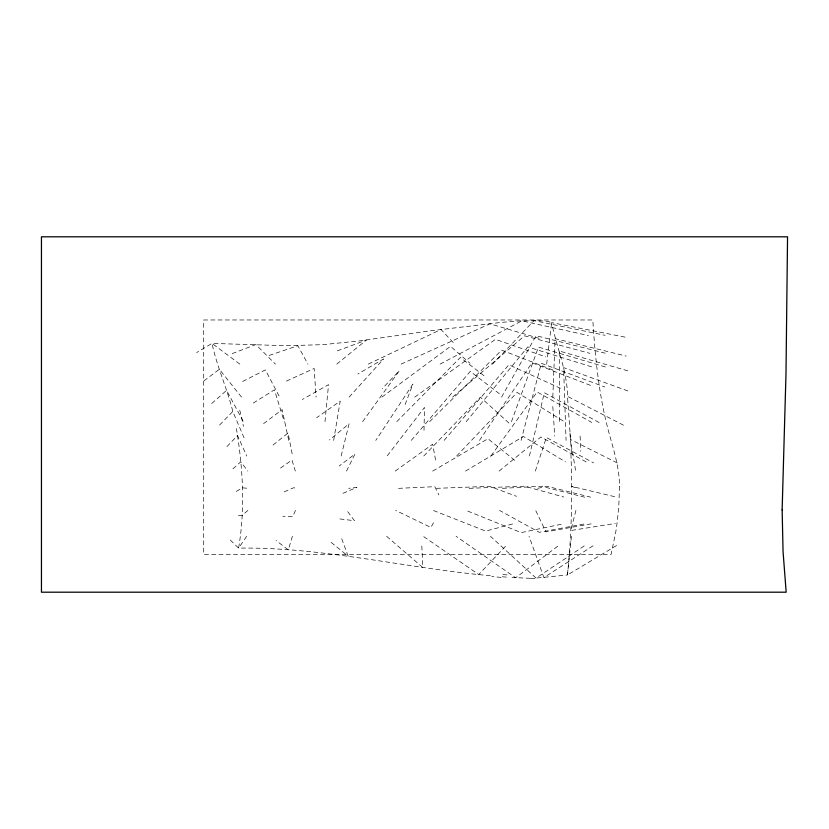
<?xml version="1.0" encoding="UTF-8"?>
<svg xmlns="http://www.w3.org/2000/svg" width="829" height="829" viewBox="0 0 829 829"><rect width="100%" height="100%" fill="white"/><g stroke="black" fill="none" stroke-linecap="round" stroke-linejoin="round"><path stroke-width="0.62" stroke-dasharray="4.14 3.11" d="M424.002 430.334L424.489 407.443L387.133 455.981M552.819 397.112L555.109 338.657L626.216 356.087M324.989 421.66L328.543 384.666L302.336 399.485M571.45 536.301L567.419 575.005L535.275 578.145M546.674 364.107L551.596 322.616L547.762 321.341L538.767 320.719L520.446 320.896L501.69 322.357L429.919 330.864L358.491 341.061L322.554 344.677L286.015 345.714L212.006 343.393L196.691 352.543M333.672 440.396L340.191 401.143L316.595 417.754M529.42 455.981L544.321 392.718L599.999 423.018M341.165 455.981L349.102 423.754L329.414 439.961M575.937 510.415L570.756 530.529L615.315 523.441M521.099 440.396L541.316 363.309L604.714 386.956M292.399 536.301L288.326 549.886L276.067 540.518M535.337 471.079L546.363 437.494L593.533 462.872M511.452 421.66L538.456 347.092L605.574 367.029M405.132 404.511L412.935 384.055L375.786 440.396M295.476 510.415L292.658 516.747L282.834 516.249M346.501 471.079L354.978 454.043L339.206 465.991M501.566 397.112L536.083 335.683L605.191 353.185M433.567 522.695L430.893 527.42L395.651 510.415M479.494 440.396L532.011 362.781L593.274 386.449M246.659 536.301L238.597 548.114L230.079 539.814M362.625 421.66L399.36 370.729L382.335 388.511M490.944 455.981L537.161 391.993L591.74 422.427M466.209 421.66L527.793 346.936L591.854 366.915M411.277 440.396L470.271 371.392L499.866 394.127M444.137 440.396L508.861 364.801L560.456 388.293M349.144 397.112L383.568 358.936L357.869 374.014M505.493 546.301L478.737 574.538L423.236 536.301M226.959 446.603L237.508 435.536L246.731 455.981M456.655 455.981L517.12 392.418L565.015 422.179M492.499 364.107L534.063 320.636L605.108 335.31M423.785 455.981L480.374 397.195L510.892 424.8M219.602 425.039L232.783 411.443L245.177 440.396M396.78 421.66L460.344 357.475L485.701 377.04M429.629 421.66L501.649 350.159L553.306 370.169M232.939 468.841L240.762 461.826L247.84 471.079M211.737 403.516L226.576 390.345L243.363 421.66M247.902 510.415L242.13 515.503L235.602 515.286M452.593 397.112L524.581 335.807L589.906 353.341M499.099 471.079L540.891 436.966L587.574 462.644M336.781 364.107L366.48 340.004L335.6 351.517M273.062 445.038L288.046 432.997L292.575 455.981M263.601 423.609L282.14 409.599L288.72 440.396M203.924 380.884L219.343 369.278L241.519 397.112M557.741 546.249L515.679 577.803L456.095 536.301M381.92 397.112L450.541 346.335L470.012 363.299M414.759 397.112L495.441 339.341L545.865 356.874M395.205 471.079L432.645 444.23L436.002 462.323M280.544 468.084L291.974 460.002L295.321 471.079M584.207 545.928L536.094 578.103L490.436 536.301M593.056 545.793L543.897 577.575L529.047 536.301M253.311 403.049L274.42 389.827L284.243 421.66M616.569 545.523L567.419 575.005C571.689 534.145 572.549 492.986 570.849 451.96M465.556 471.079L523.431 436.5L565.44 461.836M432.686 471.079L487.96 438.738L516.457 461.691M236.275 491.369L242.555 487.846L248.296 488.333M440.116 364.107L521.814 320.844L588.424 335.527M242.659 381.454L265.353 369.91L279.653 397.112M368.304 364.107L440.997 329.496L453.826 343.154M401.132 364.107L489.856 323.828L539.078 338.325M286.409 381.071L314.16 368.47L316.077 397.112M284.243 491.856L293.725 487.721L296.45 488.333M343.04 493.317L356.905 487.317L348.698 488.333M232.193 353.61L255.85 344.563L275.456 364.107M269.145 355.434L297.87 345.745L307.922 364.107M512.581 523.969L485.67 531.099L433.184 510.415M537.783 488.333L546.891 486.291L590.6 497.162M561.129 524.291L521.161 532.601L466.053 510.415M583.896 524.021L539.254 532.301L499.555 510.415M591.17 523.855L545.959 531.897L535.669 510.415M502.457 488.333L541.368 486.25L584.704 497.213M398.531 488.333L434.8 486.675L438.893 494.903M469.224 488.333L524.57 486.198L563.741 497.006M436.355 488.333L489.607 486.333L516.55 496.312M530.208 578.279L512.115 577.554M506.395 577.119L499.607 576.549M490.322 575.699C406.189 568.279 323.476 546.902 238.597 548.114C245.363 508.509 242.918 468.053 236.42 428.603M339.931 518.944L354.449 520.716L346.791 510.415M625.056 337.134L551.596 322.616C556.819 347.838 567.554 372.055 567.668 398.355M614.631 496.664L571.668 486.405L577.367 488.333M627.854 370.864L559.254 350.988L559.523 421.66M627.874 390.946L563.606 367.62L566.062 440.396M617.253 462.945L570.3 439.38L575.72 471.079M623.46 425.173L567.492 396.366L571.699 455.981M239.819 364.107L212.006 343.393C217.011 367.206 227.654 389.371 233.187 413.049M331.144 542.373L348.139 556.155L340.833 536.301M386.625 536.301L422.831 567.544L421.816 545.783M569.989 432.956L570.238 438.044M501.099 577.388A375.454 76.081 12.8 0 1 491.784 576.549M507.037 574.911A297.663 57.439 12.4 0 1 501.41 574.435M534.892 578.538A80.682 28.984 -14.2 0 1 529.783 578.652M580.093 436.075A391.64 112.899 87.9 0 1 580.766 451.339M552.798 406.49A333.362 90.537 87.9 0 1 554.601 436.127M239.747 410.272A198.577 171.002 -76.1 0 1 243.415 426.375M619.532 486.447L618.735 507.586L617.284 521.223A161.614 51.211 90 0 1 615.843 531.586L611.077 554.528L203.706 554.528L203.706 319.973L592.797 319.973C595.139 357.175 598.807 394.531 608.382 430.655C613.325 448.966 619.45 467.276 619.532 486.447"/><path stroke-width="1.24" d="M782.141 509.845L783.053 551.523L786.172 592.196L41.45 592.196L41.45 236.804L787.55 236.804L785.996 373.63L782.141 509.845"/></g></svg>
